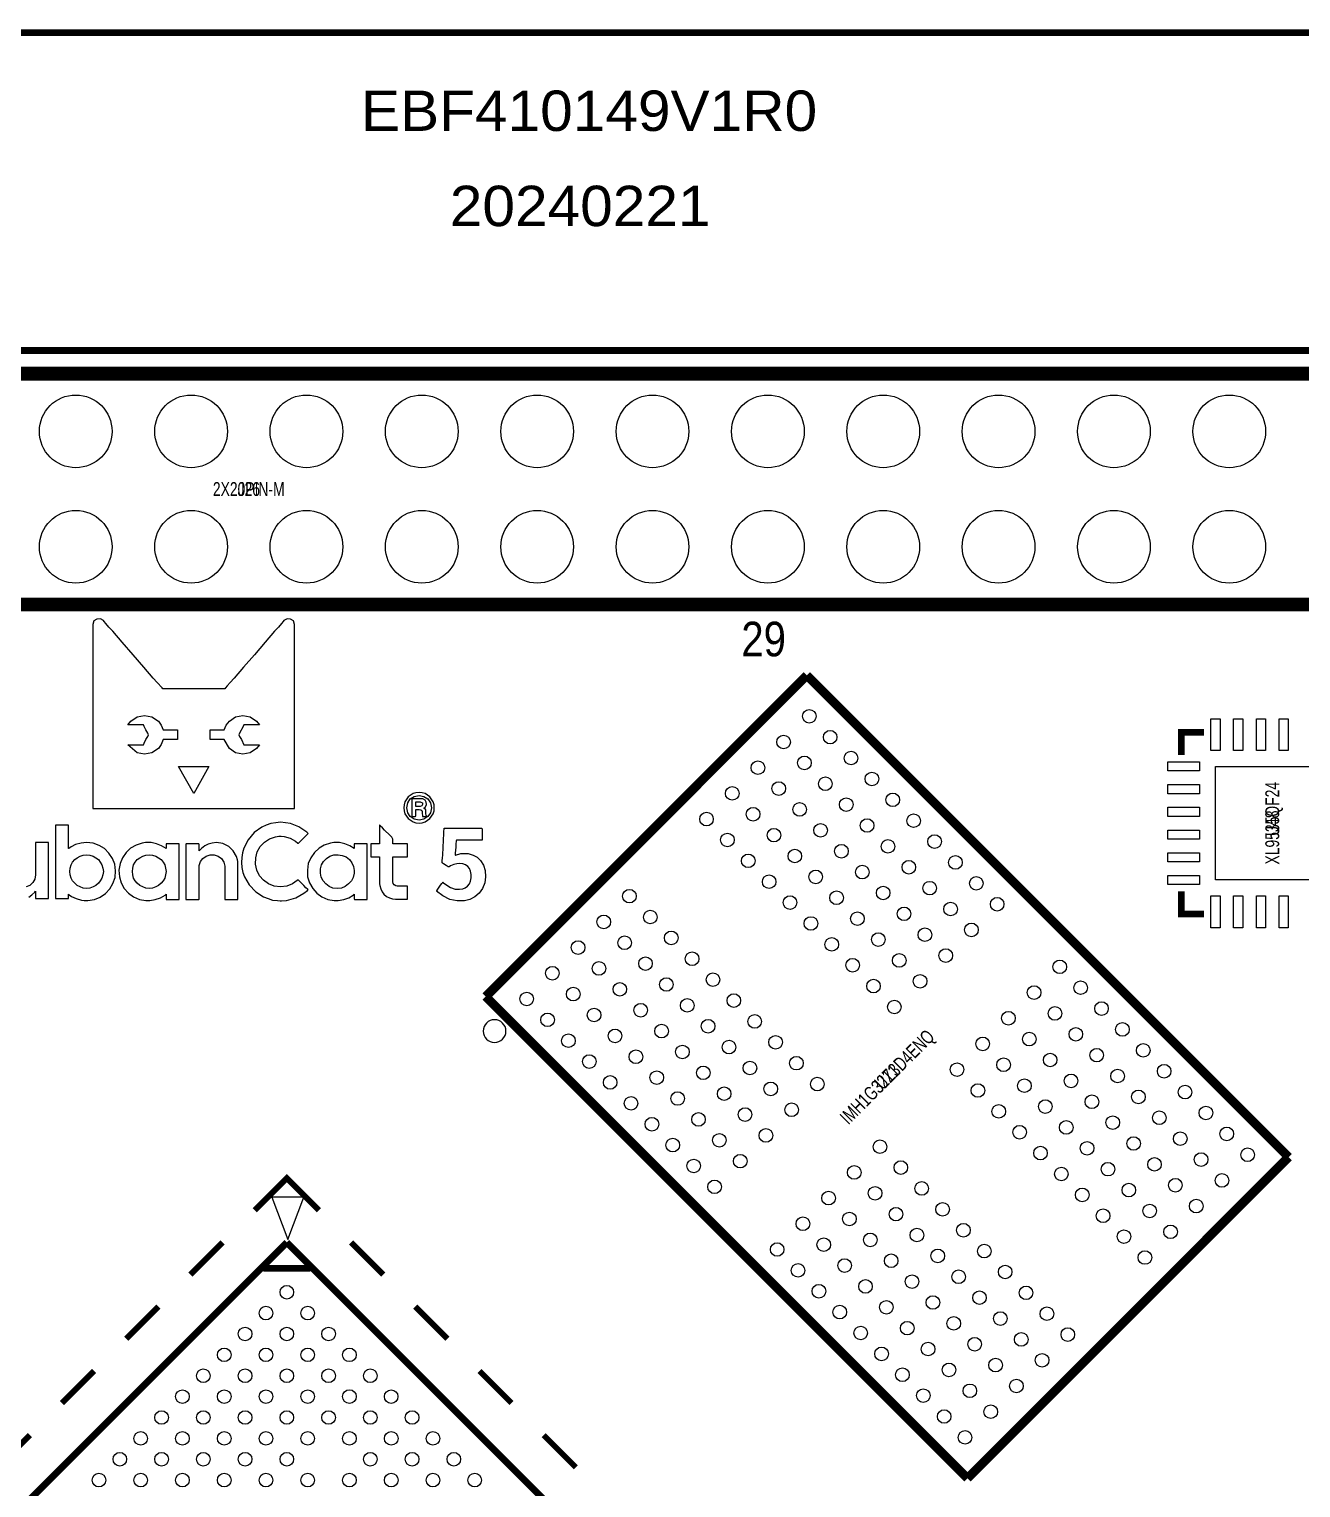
# Model space of a CAD drawing. Extents: x 0 to 125, y -10 to 88.
# Drawn here: x 27.75 to 55.75, y 54.96 to 87.08 of the extents above; entities that cross this region are included whole.
import ezdxf
from ezdxf.enums import TextEntityAlignment as Align

# ---------------------------------------------------------------- set-up
doc = ezdxf.new("R2010")
doc.units = 0
for name, color, linetype in [('BG_OUTLINE', 12, 'CONTINUOUS'), ('BG_SILKSCREEN_TOP', 7, 'CONTINUOUS'), ('CV_SILKSCREEN_TOP', 52, 'CONTINUOUS'), ('PG_SILKSCREEN_TOP', 7, 'CONTINUOUS'), ('PIN_TOP', 92, 'CONTINUOUS'), ('RD_SILKSCREEN_TOP', 12, 'CONTINUOUS')]:
    doc.layers.add(name, color=color, linetype=linetype)

msp = doc.modelspace()

# ---------------------------------------------------------------- linework, layer by layer
at = {"layer": 'BG_OUTLINE', "const_width": 0.1524}
for points in [[(2.999994, 80.000094), (2.999994, 81.500091), (0, 81.500091), (0, 85.000084, -0.414214), (1.999996, 87.00008), (123.000008, 87.00008, -0.414214), (125.000004, 85.000084), (125.000004, 81.500091), (122.00001, 81.500091), (122.00001, 80.000094)], [(125.000004, 77.0001), (125.000004, 2.999994, -0.414214), (122.00001, 0), (2.999994, 0, -0.414214), (0, 2.999994), (0, 77.0001, -0.414214), (2.999994, 80.000094), (122.00001, 80.000094, -0.414214), (125.000004, 77.0001)]]:
    msp.add_lwpolyline(points, format="xyb", dxfattribs=at)
at = {"layer": 'BG_SILKSCREEN_TOP'}
for points in [[(32.04337, 72.55637), (31.99511, 72.55637), (31.84271, 72.55637), (31.61665, 72.55637), (31.37027, 72.55637), (31.12135, 72.55637), (30.89529, 72.55637), (30.74289, 72.55637), (30.70479, 72.55637), (30.68701, 72.55637), (30.67177, 72.57415), (30.56763, 72.69353), (30.47873, 72.79005), (30.27045, 73.02881), (30.03931, 73.30313), (29.79801, 73.58253), (29.58973, 73.82383), (29.50337, 73.91019), (29.43733, 73.99147), (29.39923, 74.03973), (29.38145, 74.05497), (29.31795, 74.09561), (29.23667, 74.08799), (29.17317, 74.04735), (29.15031, 73.96861), (29.15031, 73.95083), (29.15031, 73.92035), (29.15031, 73.79081), (29.15031, 73.59015), (29.15031, 73.33361), (29.15031, 73.02881), (29.15031, 72.68591), (29.15031, 71.93915), (29.15031, 71.20255), (29.15031, 70.85965), (29.15031, 70.55485), (29.15031, 70.29831), (29.15031, 70.09765), (29.15031, 69.96811), (29.15031, 69.93763), (29.15031, 69.92239), (29.16555, 69.92239), (29.19857, 69.92239), (29.26207, 69.92239), (29.34081, 69.92239), (29.55925, 69.92239), (29.84627, 69.92239), (30.18409, 69.92239), (30.55239, 69.92239), (31.37027, 69.92239), (32.18561, 69.92239), (32.56407, 69.92239), (32.89935, 69.92239), (33.17875, 69.92239), (33.39719, 69.92239), (33.47593, 69.92239), (33.53943, 69.92239), (33.58007, 69.92239), (33.58769, 69.92239), (33.58769, 69.93763), (33.58769, 69.96811), (33.58769, 70.09765), (33.58769, 70.29831), (33.58769, 70.55485), (33.58769, 70.85965), (33.58769, 71.20255), (33.58769, 71.93915), (33.58769, 72.68591), (33.58769, 73.02881), (33.58769, 73.33361), (33.58769, 73.59015), (33.58769, 73.79081), (33.58769, 73.92035), (33.58769, 73.95083), (33.58769, 73.96861), (33.56483, 74.04735), (33.50133, 74.08799), (33.42767, 74.09561), (33.35655, 74.05497), (33.34131, 74.03973), (33.30067, 73.99147), (33.23717, 73.91019), (33.14827, 73.82383), (32.93999, 73.58253), (32.70631, 73.30313), (32.46755, 73.02881), (32.25927, 72.79005), (32.17037, 72.69353), (32.10687, 72.62241), (32.06623, 72.57415), (32.05861, 72.55637)], [(30.65653, 71.33209), (30.59303, 71.24319), (30.44825, 71.14667), (30.28823, 71.11619), (30.12821, 71.14667), (29.91993, 71.32447), (30.26283, 71.32447), (30.28061, 71.35495), (30.31871, 71.43623), (30.35935, 71.50735), (30.37459, 71.54037), (30.35935, 71.58101), (30.31871, 71.65213), (30.28061, 71.72325), (30.26283, 71.76389), (29.91993, 71.76389), (29.98343, 71.84517), (30.12821, 71.93915), (30.28823, 71.96455), (30.44825, 71.93915), (30.59303, 71.84517), (30.65653, 71.75627), (30.69717, 71.65213), (31.00959, 71.65213), (31.00959, 71.43623), (30.69717, 71.43623)], [(32.75457, 71.24319), (32.60979, 71.14667), (32.44977, 71.11619), (32.28975, 71.14667), (32.15513, 71.24319), (32.04337, 71.43623), (31.72841, 71.43623), (31.72841, 71.65213), (32.04337, 71.65213), (32.08147, 71.75627), (32.15513, 71.84517), (32.28975, 71.93915), (32.44977, 71.96455), (32.60979, 71.93915), (32.75457, 71.84517), (32.82061, 71.76389), (32.47517, 71.76389), (32.45993, 71.72325), (32.37865, 71.58101), (32.36341, 71.54037), (32.37865, 71.50735), (32.41929, 71.43623), (32.47517, 71.32447), (32.82061, 71.32447)], [(31.70555, 70.84187), (31.37027, 70.25005), (31.03245, 70.84187)], [(36.262437, 70.266687), (36.201477, 70.246367), (36.092257, 70.175247), (36.021137, 70.066027), (36.000817, 69.999987), (35.995737, 69.933947), (36.000817, 69.867907), (36.021137, 69.804407), (36.092257, 69.697727), (36.201477, 69.626607), (36.262437, 69.606287), (36.333557, 69.596127), (36.399597, 69.606287), (36.463097, 69.626607), (36.569777, 69.697727), (36.640897, 69.804407), (36.661217, 69.867907), (36.666297, 69.933947), (36.661217, 69.999987), (36.640897, 70.066027), (36.569777, 70.175247), (36.463097, 70.246367), (36.399597, 70.266687), (36.333557, 70.271767)], [(36.226877, 69.682487), (36.137977, 69.743447), (36.082097, 69.827267), (36.061777, 69.933947), (36.082097, 70.040627), (36.137977, 70.129527), (36.226877, 70.185407), (36.333557, 70.205727), (36.437697, 70.185407), (36.524057, 70.129527), (36.585017, 70.040627), (36.605337, 69.933947), (36.585017, 69.827267), (36.524057, 69.743447), (36.437697, 69.682487), (36.333557, 69.662167)], [(36.483417, 69.799327), (36.483417, 69.852667), (36.478337, 69.893307), (36.463097, 69.913627), (36.437697, 69.928867), (36.463097, 69.944107), (36.493577, 70.005067), (36.488497, 70.055867), (36.463097, 70.104127), (36.414837, 70.129527), (36.364037, 70.134607), (36.297997, 70.134607), (36.211637, 70.134607), (36.186237, 70.134607), (36.176077, 70.134607), (36.176077, 70.104127), (36.176077, 70.040627), (36.176077, 69.878067), (36.176077, 69.799327), (36.176077, 69.753607), (36.176077, 69.743447), (36.186237, 69.743447), (36.216717, 69.743447), (36.247197, 69.743447), (36.257357, 69.748527), (36.257357, 69.794247), (36.257357, 69.862827), (36.257357, 69.888227), (36.257357, 69.898387), (36.272597, 69.898387), (36.333557, 69.898387), (36.369117, 69.893307), (36.394517, 69.878067), (36.399597, 69.852667), (36.399597, 69.812027), (36.404677, 69.763767), (36.409757, 69.743447), (36.432617, 69.743447), (36.473257, 69.743447), (36.498657, 69.743447), (36.498657, 69.753607), (36.488497, 69.773927)], [(36.358957, 69.964427), (36.257357, 69.964427), (36.257357, 70.066027), (36.353877, 70.066027), (36.374197, 70.060947), (36.404677, 70.040627), (36.409757, 70.005067), (36.394517, 69.974587)], [(28.888817, 69.159247), (28.769437, 69.123687), (28.667837, 69.072887), (28.617037, 69.037327), (28.611957, 69.037327), (28.611957, 69.057647), (28.611957, 69.123687), (28.611957, 69.220207), (28.611957, 69.431027), (28.611957, 69.507227), (28.611957, 69.550407), (28.601797, 69.550407), (28.571317, 69.550407), (28.457017, 69.550407), (28.350337, 69.550407), (28.330017, 69.550407), (28.324937, 69.545327), (28.324937, 69.507227), (28.324937, 69.431027), (28.324937, 69.324347), (28.324937, 69.189727), (28.324937, 69.042407), (28.324937, 68.379467), (28.324937, 68.237227), (28.324937, 68.112767), (28.324937, 68.016247), (28.324937, 67.960367), (28.324937, 67.940047), (28.330017, 67.940047), (28.360497, 67.940047), (28.467177, 67.940047), (28.576397, 67.940047), (28.606877, 67.940047), (28.611957, 67.940047), (28.611957, 67.965447), (28.611957, 68.001007), (28.611957, 68.026407), (28.611957, 68.031487), (28.627197, 68.016247), (28.677997, 67.985767), (28.784677, 67.934967), (28.898977, 67.901947), (28.959937, 67.891787), (28.990417, 67.891787), (29.005657, 67.891787), (29.041217, 67.891787), (29.185997, 67.919727), (29.312997, 67.970527), (29.427297, 68.046727), (29.523817, 68.148327), (29.589857, 68.267707), (29.638117, 68.399787), (29.648277, 68.549647), (29.633037, 68.691887), (29.579697, 68.821427), (29.503497, 68.938267), (29.406977, 69.037327), (29.287597, 69.108447), (29.155517, 69.154167), (29.010737, 69.169407)], [(33.143317, 68.211827), (33.016317, 68.262627), (32.909637, 68.338827), (32.820737, 68.440427), (32.759777, 68.559807), (32.729297, 68.691887), (32.734377, 68.836667), (32.769937, 68.968747), (32.835977, 69.083047), (32.929957, 69.179567), (33.041717, 69.250687), (33.171257, 69.298947), (33.242377, 69.309107), (33.277937, 69.309107), (33.298257, 69.309107), (33.364297, 69.304027), (33.493837, 69.268467), (33.610677, 69.199887), (33.661477, 69.159247), (33.666557, 69.154167), (33.671637, 69.154167), (33.676717, 69.159247), (33.714817, 69.194807), (33.760537, 69.240527), (33.851977, 69.334507), (33.882457, 69.364987), (33.887537, 69.370067), (33.872297, 69.380227), (33.857057, 69.395467), (33.686877, 69.512307), (33.498917, 69.591047), (33.389697, 69.606287), (33.283017, 69.616447), (33.176337, 69.606287), (33.067117, 69.585967), (32.965517, 69.555487), (32.871537, 69.507227), (32.703897, 69.390387), (32.569277, 69.230367), (32.472757, 69.047487), (32.442277, 68.943347), (32.427037, 68.841747), (32.421957, 68.729987), (32.432117, 68.620767), (32.452437, 68.514087), (32.487997, 68.415027), (32.589597, 68.237227), (32.734377, 68.087367), (32.909637, 67.975607), (33.006157, 67.934967), (33.107757, 67.901947), (33.216977, 67.891787), (33.272857, 67.886707), (33.303337, 67.886707), (33.410017, 67.896867), (33.615757, 67.955287), (33.791017, 68.056887), (33.872297, 68.117847), (33.887537, 68.133087), (33.882457, 68.133087), (33.877377, 68.143247), (33.841817, 68.173727), (33.796097, 68.221987), (33.702117, 68.318507), (33.676717, 68.343907), (33.666557, 68.348987), (33.651317, 68.333747), (33.544637, 68.257547), (33.420177, 68.211827), (33.283017, 68.196587)], [(35.754437, 68.333747), (35.754437, 68.404867), (35.754437, 68.610607), (35.754437, 68.712207), (35.754437, 68.796027), (35.754437, 68.846827), (35.754437, 68.856987), (35.784917, 68.856987), (35.835717, 68.856987), (35.960177, 68.856987), (36.021137, 68.856987), (36.061777, 68.856987), (36.077017, 68.856987), (36.077017, 68.867147), (36.077017, 68.902707), (36.077017, 68.953507), (36.077017, 69.067807), (36.077017, 69.108447), (36.077017, 69.138927), (36.077017, 69.144007), (36.051617, 69.144007), (35.939857, 69.144007), (35.815397, 69.144007), (35.769677, 69.144007), (35.754437, 69.144007), (35.754437, 69.164327), (35.754437, 69.245607), (35.749357, 69.260847), (35.729037, 69.288787), (35.688397, 69.329427), (35.574097, 69.441187), (35.523297, 69.491987), (35.482657, 69.527547), (35.467417, 69.550407), (35.462337, 69.550407), (35.462337, 69.517387), (35.462337, 69.456427), (35.462337, 69.385307), (35.462337, 69.230367), (35.462337, 69.174487), (35.462337, 69.144007), (35.457257, 69.144007), (35.436937, 69.144007), (35.365817, 69.144007), (35.292157, 69.144007), (35.271837, 69.144007), (35.266757, 69.144007), (35.266757, 69.123687), (35.266757, 69.083047), (35.266757, 68.973827), (35.266757, 68.877307), (35.266757, 68.856987), (35.271837, 68.856987), (35.322637, 68.856987), (35.401377, 68.856987), (35.457257, 68.856987), (35.462337, 68.856987), (35.462337, 68.816347), (35.462337, 68.740147), (35.462337, 68.630927), (35.462337, 68.404867), (35.462337, 68.318507), (35.462337, 68.272787), (35.462337, 68.267707), (35.462337, 68.257547), (35.467417, 68.221987), (35.487737, 68.148327), (35.518217, 68.087367), (35.558857, 68.031487), (35.612197, 67.985767), (35.678237, 67.950207), (35.744277, 67.929887), (35.810317, 67.924807), (35.825557, 67.924807), (35.861117, 67.924807), (35.965257, 67.924807), (36.056697, 67.924807), (36.077017, 67.924807), (36.077017, 67.929887), (36.077017, 67.955287), (36.077017, 68.001007), (36.077017, 68.112767), (36.077017, 68.163567), (36.077017, 68.201667), (36.077017, 68.211827), (36.066857, 68.211827), (35.995737, 68.211827), (35.909377, 68.211827), (35.871277, 68.211827), (35.850957, 68.211827), (35.820477, 68.216907), (35.784917, 68.237227), (35.759517, 68.267707), (35.754437, 68.308347)], [(36.724717, 68.110227), (36.745037, 68.140707), (36.805997, 68.229607), (36.836477, 68.265167), (36.856797, 68.290567), (36.856797, 68.295647), (36.861877, 68.295647), (36.872037, 68.285487), (36.922837, 68.244847), (37.021897, 68.181347), (37.123497, 68.145787), (37.179377, 68.140707), (37.225097, 68.140707), (37.293677, 68.150867), (37.349557, 68.171187), (37.400357, 68.209287), (37.440997, 68.260087), (37.466397, 68.321047), (37.481637, 68.392167), (37.481637, 68.468367), (37.466397, 68.536947), (37.440997, 68.597907), (37.405437, 68.643627), (37.354637, 68.679187), (37.298757, 68.699507), (37.232717, 68.709667), (37.164137, 68.704587), (37.098097, 68.689347), (37.026977, 68.653787), (36.991417, 68.633467), (36.976177, 68.633467), (36.927917, 68.663947), (36.866957, 68.704587), (36.846637, 68.714747), (36.841557, 68.719827), (36.841557, 68.740147), (36.841557, 68.778247), (36.846637, 68.829047), (36.851717, 68.900167), (36.866957, 69.222747), (36.877117, 69.372607), (36.877117, 69.423407), (36.882197, 69.464047), (36.882197, 69.479287), (36.887277, 69.484367), (36.922837, 69.484367), (36.976177, 69.484367), (37.118417, 69.484367), (37.303837, 69.484367), (37.481637, 69.484367), (37.631497, 69.484367), (37.682297, 69.484367), (37.712777, 69.484367), (37.722937, 69.474207), (37.722937, 69.443727), (37.722937, 69.392927), (37.722937, 69.278627), (37.722937, 69.237987), (37.722937, 69.222747), (37.712777, 69.222747), (37.692457, 69.222747), (37.611177, 69.222747), (37.369877, 69.222747), (37.258117, 69.222747), (37.174297, 69.222747), (37.153977, 69.222747), (37.148897, 69.197347), (37.143817, 69.141467), (37.138737, 69.070347), (37.128577, 68.935727), (37.123497, 68.895087), (37.123497, 68.890007), (37.133657, 68.895087), (37.247957, 68.925567), (37.303837, 68.930647), (37.410517, 68.925567), (37.519737, 68.895087), (37.611177, 68.849367), (37.687377, 68.773167), (37.748337, 68.674107), (37.786437, 68.557267), (37.796597, 68.417567), (37.776277, 68.280407), (37.728017, 68.155947), (37.651817, 68.054347), (37.560377, 67.973067), (37.446077, 67.919727), (37.329237, 67.889247), (37.263197, 67.884167), (37.174297, 67.889247), (37.006657, 67.919727), (36.851717, 67.993387), (36.714557, 68.100067)], [(30.661737, 69.098287), (30.549977, 69.144007), (30.430597, 69.169407), (30.369637, 69.169407), (30.308677, 69.169407), (30.237557, 69.159247), (30.102937, 69.113527), (29.981017, 69.047487), (29.881957, 68.948427), (29.800677, 68.836667), (29.749877, 68.707127), (29.724477, 68.564887), (29.734637, 68.415027), (29.775277, 68.282947), (29.841317, 68.158487), (29.935297, 68.056887), (30.047057, 67.975607), (30.176597, 67.919727), (30.313757, 67.891787), (30.349317, 67.891787), (30.374717, 67.891787), (30.405197, 67.891787), (30.524577, 67.914647), (30.636337, 67.955287), (30.740477, 68.011167), (30.760797, 68.031487), (30.760797, 68.026407), (30.760797, 68.016247), (30.760797, 67.970527), (30.760797, 67.929887), (30.765877, 67.914647), (30.791277, 67.914647), (30.836997, 67.914647), (30.953837, 67.914647), (31.007177, 67.914647), (31.042737, 67.914647), (31.047817, 67.919727), (31.047817, 67.960367), (31.047817, 68.026407), (31.047817, 68.117847), (31.047817, 68.221987), (31.047817, 68.473447), (31.047817, 68.729987), (31.047817, 68.846827), (31.047817, 68.948427), (31.047817, 69.037327), (31.047817, 69.103367), (31.047817, 69.138927), (31.047817, 69.144007), (31.027497, 69.144007), (30.979237, 69.144007), (30.862397, 69.144007), (30.811597, 69.144007), (30.770957, 69.144007), (30.760797, 69.144007), (30.760797, 69.138927), (30.760797, 69.098287), (30.760797, 69.057647), (30.760797, 69.037327)], [(31.774257, 69.159247), (31.687897, 69.133847), (31.611697, 69.098287), (31.540577, 69.042407), (31.487237, 68.983987), (31.487237, 69.001767), (31.487237, 69.093207), (31.487237, 69.128767), (31.482157, 69.144007), (31.471997, 69.144007), (31.446597, 69.144007), (31.370397, 69.144007), (31.284037, 69.144007), (31.215457, 69.144007), (31.200217, 69.144007), (31.195137, 69.133847), (31.195137, 69.108447), (31.195137, 69.072887), (31.195137, 68.948427), (31.195137, 68.796027), (31.195137, 68.615687), (31.195137, 68.252467), (31.195137, 68.092447), (31.195137, 67.980687), (31.195137, 67.940047), (31.195137, 67.919727), (31.200217, 67.914647), (31.245937, 67.914647), (31.329757, 67.914647), (31.411037, 67.914647), (31.471997, 67.914647), (31.482157, 67.914647), (31.487237, 67.924807), (31.487237, 67.975607), (31.487237, 68.046727), (31.487237, 68.453127), (31.487237, 68.539487), (31.487237, 68.595367), (31.487237, 68.615687), (31.487237, 68.661407), (31.517717, 68.750307), (31.571057, 68.821427), (31.642177, 68.872227), (31.728537, 68.897627), (31.822517, 68.897627), (31.908877, 68.867147), (31.979997, 68.816347), (32.030797, 68.740147), (32.056197, 68.651247), (32.056197, 68.630927), (32.056197, 68.615687), (32.056197, 68.585207), (32.056197, 68.524247), (32.056197, 68.440427), (32.056197, 68.232147), (32.056197, 68.036567), (32.056197, 67.965447), (32.056197, 67.919727), (32.056197, 67.914647), (32.071437, 67.914647), (32.134937, 67.914647), (32.297497, 67.914647), (32.343217, 67.914647), (32.343217, 67.919727), (32.343217, 67.965447), (32.343217, 68.046727), (32.343217, 68.153407), (32.343217, 68.394707), (32.343217, 68.514087), (32.343217, 68.610607), (32.343217, 68.686807), (32.343217, 68.724907), (32.343217, 68.729987), (32.343217, 68.735067), (32.343217, 68.755387), (32.333057, 68.790947), (32.312737, 68.862067), (32.241617, 68.983987), (32.140017, 69.083047), (32.010477, 69.149087), (31.868237, 69.169407)], [(34.807017, 69.098287), (34.697797, 69.144007), (34.580957, 69.169407), (34.517457, 69.169407), (34.451417, 69.169407), (34.380297, 69.159247), (34.245677, 69.113527), (34.128837, 69.047487), (34.027237, 68.948427), (33.948497, 68.836667), (33.892617, 68.707127), (33.872297, 68.564887), (33.877377, 68.415027), (33.918017, 68.282947), (33.991677, 68.158487), (34.078037, 68.056887), (34.189797, 67.975607), (34.319337, 67.919727), (34.461577, 67.891787), (34.497137, 67.891787), (34.517457, 67.891787), (34.550477, 67.891787), (34.672397, 67.914647), (34.784157, 67.955287), (34.883217, 68.011167), (34.903537, 68.031487), (34.903537, 68.026407), (34.903537, 68.016247), (34.903537, 67.970527), (34.903537, 67.929887), (34.908617, 67.914647), (34.934017, 67.914647), (34.984817, 67.914647), (35.104197, 67.914647), (35.154997, 67.914647), (35.185477, 67.914647), (35.190557, 67.919727), (35.190557, 67.960367), (35.190557, 68.026407), (35.190557, 68.117847), (35.190557, 68.221987), (35.190557, 68.473447), (35.190557, 68.729987), (35.190557, 68.846827), (35.190557, 68.948427), (35.190557, 69.037327), (35.190557, 69.103367), (35.190557, 69.138927), (35.190557, 69.144007), (35.170237, 69.144007), (35.124517, 69.144007), (35.005137, 69.144007), (34.954337, 69.144007), (34.918777, 69.144007), (34.903537, 69.144007), (34.903537, 69.138927), (34.903537, 69.098287), (34.903537, 69.057647), (34.903537, 69.037327)], [(28.934537, 68.168647), (28.868497, 68.191507), (28.799917, 68.227067), (28.749117, 68.272787), (28.703397, 68.323587), (28.667837, 68.384547), (28.647517, 68.458207), (28.642437, 68.534407), (28.647517, 68.605527), (28.667837, 68.676647), (28.703397, 68.740147), (28.749117, 68.796027), (28.799917, 68.836667), (28.868497, 68.872227), (28.934537, 68.892547), (29.010737, 68.902707), (29.081857, 68.892547), (29.155517, 68.872227), (29.216477, 68.836667), (29.272357, 68.796027), (29.312997, 68.740147), (29.348557, 68.676647), (29.371417, 68.605527), (29.381577, 68.534407), (29.371417, 68.458207), (29.348557, 68.384547), (29.312997, 68.323587), (29.272357, 68.272787), (29.216477, 68.227067), (29.155517, 68.191507), (29.081857, 68.168647), (29.010737, 68.158487)], [(30.313757, 68.168647), (30.247717, 68.191507), (30.186757, 68.227067), (30.128337, 68.272787), (30.082617, 68.323587), (30.047057, 68.384547), (30.026737, 68.458207), (30.021657, 68.534407), (30.026737, 68.605527), (30.047057, 68.676647), (30.082617, 68.740147), (30.128337, 68.796027), (30.186757, 68.836667), (30.247717, 68.872227), (30.313757, 68.892547), (30.389957, 68.902707), (30.463617, 68.892547), (30.534737, 68.872227), (30.595697, 68.836667), (30.651577, 68.796027), (30.697297, 68.740147), (30.730317, 68.676647), (30.750637, 68.605527), (30.760797, 68.534407), (30.750637, 68.458207), (30.730317, 68.384547), (30.697297, 68.323587), (30.651577, 68.272787), (30.595697, 68.227067), (30.534737, 68.191507), (30.463617, 68.168647), (30.389957, 68.158487)], [(34.436177, 68.168647), (34.354897, 68.201667), (34.278697, 68.257547), (34.220277, 68.323587), (34.179637, 68.404867), (34.159317, 68.493767), (34.159317, 68.590287), (34.184717, 68.676647), (34.230437, 68.755387), (34.293937, 68.821427), (34.370137, 68.867147), (34.456497, 68.897627), (34.550477, 68.902707), (34.641917, 68.887467), (34.723197, 68.851907), (34.796857, 68.796027), (34.852737, 68.724907), (34.888297, 68.641087), (34.903537, 68.554727), (34.903537, 68.493767), (34.883217, 68.399787), (34.842577, 68.323587), (34.779077, 68.257547), (34.707957, 68.201667), (34.626677, 68.168647), (34.530157, 68.158487)]]:
    msp.add_lwpolyline(points, close=True, dxfattribs=at)
msp.add_lwpolyline([(27.735657, 67.970527), (27.806777, 68.021327), (27.867737, 68.077207), (27.882977, 68.097527), (27.888057, 68.097527), (27.888057, 68.092447), (27.888057, 68.056887), (27.888057, 67.965447), (27.888057, 67.940047), (27.903297, 67.940047), (27.969337, 67.940047), (28.058237, 67.940047), (28.134437, 67.940047), (28.159837, 67.940047), (28.175077, 67.940047), (28.175077, 67.955287), (28.175077, 67.990847), (28.175077, 68.036567), (28.175077, 68.163567), (28.175077, 68.328667), (28.175077, 68.696967), (28.175077, 68.872227), (28.175077, 69.022087), (28.175077, 69.123687), (28.175077, 69.154167), (28.175077, 69.169407), (28.169997, 69.169407), (28.149677, 69.169407), (28.078557, 69.169407), (27.989657, 69.169407), (27.918537, 69.169407), (27.893137, 69.169407), (27.888057, 69.169407), (27.888057, 69.149087), (27.888057, 69.093207), (27.888057, 69.017007), (27.888057, 68.912867), (27.888057, 68.702047), (27.888057, 68.605527), (27.888057, 68.529327), (27.888057, 68.483607), (27.888057, 68.458207), (27.867737, 68.364227), (27.827097, 68.288027), (27.761057, 68.227067), (27.677237, 68.191507)], dxfattribs=at)
at = {"layer": 'PG_SILKSCREEN_TOP'}
for points, const_width in [([(7.181977, 79.492094), (57.981977, 79.492094)], 0.3048), ([(57.981977, 74.412094), (7.181977, 74.412094)], 0.3048), ([(37.799899, 65.779726), (44.870929, 72.850756)], 0.199898), ([(44.870929, 72.850756), (55.477689, 62.243995)], 0.199898), ([(53.617901, 71.595894), (53.117902, 71.595894), (53.117902, 71.095895)], 0.150012), ([(53.617901, 67.595902), (53.117902, 67.595902), (53.117902, 68.095901)], 0.150012), ([(48.40666, 55.172966), (37.799899, 65.779726)], 0.199898), ([(55.477689, 62.243995), (48.40666, 55.172966)], 0.199898), ([(34.126957, 61.073538), (33.419847, 61.780649), (32.712736, 61.073538)], 0.127), ([(17.156379, 44.102985), (33.419847, 60.366453)], 0.150089), ([(31.29854, 59.659342), (32.005626, 60.366453)], 0.127), ([(33.419847, 60.366453), (49.683314, 44.102985)], 0.150089), ([(34.834068, 60.366453), (35.541153, 59.659342)], 0.127), ([(32.904227, 59.797925), (33.938718, 59.797925)], 0.150089), ([(29.884319, 58.245121), (30.59143, 58.952232)], 0.127), ([(36.248264, 58.952232), (36.955374, 58.245121)], 0.127), ([(28.470098, 56.8309), (29.177209, 57.53801)], 0.127), ([(37.662485, 57.53801), (38.369596, 56.8309)], 0.127), ([(27.055877, 55.416679), (27.762987, 56.123789)], 0.127), ([(39.076706, 56.123789), (39.783817, 55.416679)], 0.127)]:
    msp.add_lwpolyline(points, dxfattribs=dict(at, const_width=const_width))
msp.add_lwpolyline([(38.244399, 65.019479, 1), (37.744428, 65.019489, 1)], format="xyb", close=True, dxfattribs=at)
msp.add_lwpolyline([(33.092873, 61.364165), (33.44225, 60.432671), (33.791652, 61.364165)], close=True, dxfattribs=at)
at = {"layer": 'PIN_TOP'}
for points in [[(53.767888, 71.895906), (53.967888, 71.895906), (53.967888, 71.195908), (53.767888, 71.195908)], [(54.267887, 71.895906), (54.467887, 71.895906), (54.467887, 71.195908), (54.267887, 71.195908)], [(54.767886, 71.895906), (54.967886, 71.895906), (54.967886, 71.195908), (54.767886, 71.195908)], [(55.267911, 71.895906), (55.46791, 71.895906), (55.46791, 71.195908), (55.267911, 71.195908)], [(52.817878, 70.745909), (52.817878, 70.945908), (53.517876, 70.945908), (53.517876, 70.745909)], [(53.867888, 68.345888), (53.867888, 70.845883), (56.367883, 70.845883), (56.367883, 68.345888)], [(52.817878, 70.24591), (52.817878, 70.445909), (53.517876, 70.445909), (53.517876, 70.24591)], [(52.817878, 69.745911), (52.817878, 69.94591), (53.517876, 69.94591), (53.517876, 69.745911)], [(52.817878, 69.245886), (52.817878, 69.445886), (53.517876, 69.445886), (53.517876, 69.245886)], [(52.817878, 68.745887), (52.817878, 68.945887), (53.517876, 68.945887), (53.517876, 68.745887)], [(52.817878, 68.245888), (52.817878, 68.445888), (53.517876, 68.445888), (53.517876, 68.245888)], [(53.767888, 67.995889), (53.967888, 67.995889), (53.967888, 67.29589), (53.767888, 67.29589)], [(54.267887, 67.995889), (54.467887, 67.995889), (54.467887, 67.29589), (54.267887, 67.29589)], [(54.767886, 67.995889), (54.967886, 67.995889), (54.967886, 67.29589), (54.767886, 67.29589)], [(55.267911, 67.995889), (55.46791, 67.995889), (55.46791, 67.29589), (55.267911, 67.29589)]]:
    msp.add_lwpolyline(points, close=True, dxfattribs=at)
for centre, radius in [((28.771977, 78.222094), 0.8001), ((31.311977, 78.222094), 0.8001), ((33.851977, 78.222094), 0.8001), ((36.391977, 78.222094), 0.8001), ((38.931977, 78.222094), 0.8001), ((41.471977, 78.222094), 0.8001), ((44.011977, 78.222094), 0.8001), ((46.551977, 78.222094), 0.8001), ((49.091977, 78.222094), 0.8001), ((51.631977, 78.222094), 0.8001), ((54.171977, 78.222094), 0.8001), ((28.771977, 75.682094), 0.8001), ((31.311977, 75.682094), 0.8001), ((33.851977, 75.682094), 0.8001), ((36.391977, 75.682094), 0.8001), ((38.931977, 75.682094), 0.8001), ((41.471977, 75.682094), 0.8001), ((44.011977, 75.682094), 0.8001), ((46.551977, 75.682094), 0.8001), ((49.091977, 75.682094), 0.8001), ((51.631977, 75.682094), 0.8001), ((54.171977, 75.682094), 0.8001), ((44.92404, 71.949132), 0.14986), ((45.383679, 71.489494), 0.14986), ((44.358306, 71.383373), 0.14986), ((43.79275, 70.817842), 0.14986), ((44.817919, 70.92376), 0.14986), ((45.843292, 71.029906), 0.14986), ((46.302905, 70.570268), 0.14986), ((43.22699, 70.252082), 0.14986), ((44.252388, 70.358203), 0.14986), ((45.277532, 70.464147), 0.14986), ((44.712001, 69.89859), 0.14986), ((45.73717, 70.004508), 0.14986), ((46.762518, 70.110655), 0.14986), ((42.66123, 69.686322), 0.14986), ((43.686628, 69.792444), 0.14986), ((46.196758, 69.544895), 0.14986), ((47.222156, 69.651042), 0.14986), ((43.120869, 69.226684), 0.14986), ((44.146241, 69.332831), 0.14986), ((45.171614, 69.438977), 0.14986), ((45.631227, 68.979364), 0.14986), ((46.656396, 69.085282), 0.14986), ((47.681718, 69.19148), 0.14986), ((43.580482, 68.767096), 0.14986), ((44.605854, 68.873218), 0.14986), ((47.115959, 68.62572), 0.14986), ((48.141306, 68.731867), 0.14986), ((44.040095, 68.307458), 0.14986), ((45.065467, 68.413605), 0.14986), ((46.090865, 68.519726), 0.14986), ((48.600944, 68.272228), 0.14986), ((40.964333, 67.989425), 0.14986), ((45.525106, 67.953966), 0.14986), ((46.550402, 68.060189), 0.14986), ((47.575572, 68.166107), 0.14986), ((44.499708, 67.847845), 0.14986), ((48.035185, 67.706494), 0.14986), ((49.060557, 67.812641), 0.14986), ((40.398573, 67.423665), 0.14986), ((41.423971, 67.529786), 0.14986), ((44.959346, 67.388232), 0.14986), ((45.984643, 67.494429), 0.14986), ((47.010015, 67.600576), 0.14986), ((41.883559, 67.070173), 0.14986), ((46.444256, 67.034816), 0.14986), ((47.469654, 67.140938), 0.14986), ((48.494798, 67.246881), 0.14986), ((39.832813, 66.857905), 0.14986), ((40.858211, 66.964027), 0.14986), ((45.418908, 66.92867), 0.14986), ((47.929267, 66.681325), 0.14986), ((40.292452, 66.398267), 0.14986), ((41.317824, 66.504414), 0.14986), ((42.343197, 66.61056), 0.14986), ((45.878496, 66.469057), 0.14986), ((46.903894, 66.575178), 0.14986), ((50.439574, 66.433624), 0.14986), ((39.267282, 66.292349), 0.14986), ((41.777437, 66.044801), 0.14986), ((42.80281, 66.150947), 0.14986), ((46.338134, 66.009418), 0.14986), ((47.363507, 66.115565), 0.14986), ((38.701523, 65.726615), 0.14986), ((39.726895, 65.832736), 0.14986), ((40.752065, 65.938654), 0.14986), ((43.262423, 65.691309), 0.14986), ((49.873814, 65.867864), 0.14986), ((50.899162, 65.974011), 0.14986), ((40.186508, 65.373123), 0.14986), ((41.211678, 65.479041), 0.14986), ((42.23705, 65.585188), 0.14986), ((46.797747, 65.549831), 0.14986), ((50.333427, 65.408251), 0.14986), ((51.3588, 65.514372), 0.14986), ((39.161161, 65.266976), 0.14986), ((42.696689, 65.125549), 0.14986), ((43.721985, 65.231747), 0.14986), ((49.308258, 65.302333), 0.14986), ((51.818413, 65.054785), 0.14986), ((39.620749, 64.807363), 0.14986), ((40.646147, 64.913485), 0.14986), ((41.671291, 65.019428), 0.14986), ((44.181598, 64.772159), 0.14986), ((48.742498, 64.736574), 0.14986), ((49.767871, 64.84272), 0.14986), ((50.79304, 64.948638), 0.14986), ((41.10576, 64.453897), 0.14986), ((42.130929, 64.55979), 0.14986), ((43.156226, 64.666012), 0.14986), ((51.252653, 64.489025), 0.14986), ((52.277975, 64.595223), 0.14986), ((40.080387, 64.34775), 0.14986), ((42.590466, 64.100253), 0.14986), ((43.615839, 64.206399), 0.14986), ((44.641237, 64.312521), 0.14986), ((48.176764, 64.170814), 0.14986), ((49.202111, 64.276961), 0.14986), ((50.227509, 64.383082), 0.14986), ((52.737588, 64.135584), 0.14986), ((40.54, 63.888137), 0.14986), ((41.565373, 63.994259), 0.14986), ((45.100824, 63.852908), 0.14986), ((49.66175, 63.817322), 0.14986), ((50.687122, 63.923469), 0.14986), ((51.712216, 64.029463), 0.14986), ((42.024935, 63.534696), 0.14986), ((43.050079, 63.64064), 0.14986), ((44.075477, 63.746761), 0.14986), ((48.636352, 63.711201), 0.14986), ((51.146659, 63.463932), 0.14986), ((52.171829, 63.569825), 0.14986), ((53.197201, 63.675971), 0.14986), ((40.999613, 63.428499), 0.14986), ((43.509717, 63.181001), 0.14986), ((44.53509, 63.287148), 0.14986), ((49.09599, 63.251563), 0.14986), ((50.121363, 63.357709), 0.14986), ((53.65684, 63.216358), 0.14986), ((41.459175, 62.968937), 0.14986), ((42.484548, 63.075083), 0.14986), ((49.555603, 62.791975), 0.14986), ((50.5809, 62.898172), 0.14986), ((51.606298, 63.004294), 0.14986), ((52.631442, 63.110237), 0.14986), ((41.918788, 62.509349), 0.14986), ((42.944161, 62.61547), 0.14986), ((43.96933, 62.721388), 0.14986), ((46.479841, 62.473891), 0.14986), ((52.065911, 62.544681), 0.14986), ((53.09108, 62.650599), 0.14986), ((54.116427, 62.756745), 0.14986), ((43.403774, 62.155857), 0.14986), ((50.015165, 62.332413), 0.14986), ((51.040538, 62.438534), 0.14986), ((53.550693, 62.190986), 0.14986), ((54.576066, 62.297107), 0.14986), ((42.378427, 62.049711), 0.14986), ((45.914081, 61.908157), 0.14986), ((46.939454, 62.014303), 0.14986), ((50.474778, 61.872774), 0.14986), ((51.500151, 61.978921), 0.14986), ((52.525524, 62.085068), 0.14986), ((42.838014, 61.590098), 0.14986), ((47.399092, 61.554665), 0.14986), ((51.959764, 61.519308), 0.14986), ((52.985137, 61.625455), 0.14986), ((54.010306, 61.731373), 0.14986), ((45.348322, 61.342397), 0.14986), ((46.373694, 61.448544), 0.14986), ((50.934391, 61.413161), 0.14986), ((45.807935, 60.882784), 0.14986), ((46.833333, 60.988905), 0.14986), ((47.85868, 61.095052), 0.14986), ((51.39403, 60.953548), 0.14986), ((52.419377, 61.059695), 0.14986), ((53.444775, 61.165816), 0.14986), ((44.782791, 60.776841), 0.14986), ((48.318242, 60.63549), 0.14986), ((52.879015, 60.600057), 0.14986), ((45.242404, 60.317228), 0.14986), ((46.267573, 60.423146), 0.14986), ((47.292946, 60.529292), 0.14986), ((51.853617, 60.493935), 0.14986), ((44.217031, 60.211081), 0.14986), ((46.727186, 59.963533), 0.14986), ((47.752483, 60.069755), 0.14986), ((48.777881, 60.175877), 0.14986), ((52.313256, 60.034297), 0.14986), ((44.676644, 59.751493), 0.14986), ((45.702017, 59.857615), 0.14986), ((48.212121, 59.610117), 0.14986), ((49.237494, 59.716264), 0.14986), ((33.419847, 59.270417), 0.14986), ((45.136283, 59.291855), 0.14986), ((46.16163, 59.398002), 0.14986), ((47.186723, 59.503996), 0.14986), ((46.621192, 58.938439), 0.14986), ((47.646361, 59.044357), 0.14986), ((48.671734, 59.150504), 0.14986), ((49.697107, 59.256625), 0.14986), ((32.960285, 58.810855), 0.14986), ((33.87946, 58.810804), 0.14986), ((45.59587, 58.832242), 0.14986), ((49.131347, 58.690891), 0.14986), ((50.15672, 58.797038), 0.14986), ((32.500672, 58.351268), 0.14986), ((33.419898, 58.351268), 0.14986), ((34.339073, 58.351191), 0.14986), ((46.055432, 58.37268), 0.14986), ((47.08083, 58.478826), 0.14986), ((48.105974, 58.584744), 0.14986), ((50.616358, 58.337399), 0.14986), ((47.540418, 58.019213), 0.14986), ((48.565587, 58.125131), 0.14986), ((49.59096, 58.231278), 0.14986), ((32.041059, 57.891629), 0.14986), ((32.960285, 57.891655), 0.14986), ((33.879536, 57.891629), 0.14986), ((34.798711, 57.891553), 0.14986), ((46.515071, 57.913067), 0.14986), ((49.0252, 57.665518), 0.14986), ((50.050598, 57.77164), 0.14986), ((31.581446, 57.432016), 0.14986), ((32.500672, 57.432016), 0.14986), ((33.419923, 57.432016), 0.14986), ((34.339149, 57.431991), 0.14986), ((35.258248, 57.432016), 0.14986), ((46.974684, 57.453454), 0.14986), ((48.000056, 57.559575), 0.14986), ((48.459669, 57.099962), 0.14986), ((49.484839, 57.20588), 0.14986), ((31.121807, 56.972403), 0.14986), ((32.041059, 56.972403), 0.14986), ((32.960285, 56.972403), 0.14986), ((33.879536, 56.972403), 0.14986), ((34.798686, 56.972454), 0.14986), ((35.717886, 56.972403), 0.14986), ((47.434297, 56.993815), 0.14986), ((30.66222, 56.51279), 0.14986), ((31.58142, 56.51279), 0.14986), ((32.500672, 56.51279), 0.14986), ((33.419923, 56.512765), 0.14986), ((34.339073, 56.512866), 0.14986), ((35.258324, 56.512841), 0.14986), ((36.177703, 56.512562), 0.14986), ((47.89391, 56.534228), 0.14986), ((48.919282, 56.640349), 0.14986), ((30.202581, 56.053152), 0.14986), ((31.121807, 56.053177), 0.14986), ((32.041059, 56.053152), 0.14986), ((32.96031, 56.053152), 0.14986), ((33.87946, 56.053228), 0.14986), ((34.798711, 56.053228), 0.14986), ((35.71814, 56.052999), 0.14986), ((36.637265, 56.052999), 0.14986), ((48.353548, 56.074589), 0.14986), ((29.743044, 55.593615), 0.14986), ((30.662194, 55.593539), 0.14986), ((31.581446, 55.593539), 0.14986), ((32.500672, 55.593539), 0.14986), ((33.419847, 55.593615), 0.14986), ((35.258527, 55.593412), 0.14986), ((36.177703, 55.593463), 0.14986), ((37.096878, 55.593412), 0.14986), ((29.283406, 55.134002), 0.14986), ((30.202657, 55.134002), 0.14986), ((31.121807, 55.133926), 0.14986), ((32.041084, 55.133926), 0.14986), ((32.960208, 55.134002), 0.14986), ((33.879485, 55.134002), 0.14986), ((34.798914, 55.133773), 0.14986), ((35.71809, 55.13385), 0.14986), ((36.637316, 55.13385), 0.14986), ((37.556491, 55.133773), 0.14986)]:
    msp.add_circle(centre, radius, dxfattribs=at)

# ---------------------------------------------------------------- texts
at = {"layer": 'BG_SILKSCREEN_TOP'}
for s, height, width, p in [('EBF410149V1R0', 0.889, 1.085714, (35.052, 84.836)), ('20240221', 0.889, 1.085714, (37.0078, 82.7405)), ('29', 0.762, 0.866667, (43.427777, 73.269094))]:
    msp.add_text(s, height=height, dxfattribs=dict(at, width=width)).set_placement(p)
at = {"layer": 'CV_SILKSCREEN_TOP', "width": 0.75}
msp.add_text('2X20PIN-M', height=0.3048, dxfattribs=at).set_placement((32.581977, 76.799694), align=Align.CENTER)
for s, rotation, p in [('XL9535QF24', 90, (55.270298, 69.595771)), ('IMH1G32Z3D4ENQ', 45, (46.746516, 63.904063))]:
    msp.add_text(s, height=0.3048, rotation=rotation, dxfattribs=at).set_placement(p, align=Align.CENTER)
at = {"layer": 'RD_SILKSCREEN_TOP', "width": 0.75}
msp.add_text('J26', height=0.3048, dxfattribs=at).set_placement((32.581977, 76.799694), align=Align.CENTER)
for s, rotation, p in [('U48', 90, (55.270298, 69.595771)), ('U11', 45, (46.746516, 63.904063))]:
    msp.add_text(s, height=0.3048, rotation=rotation, dxfattribs=at).set_placement(p, align=Align.CENTER)

doc.saveas('drawing.dxf')
